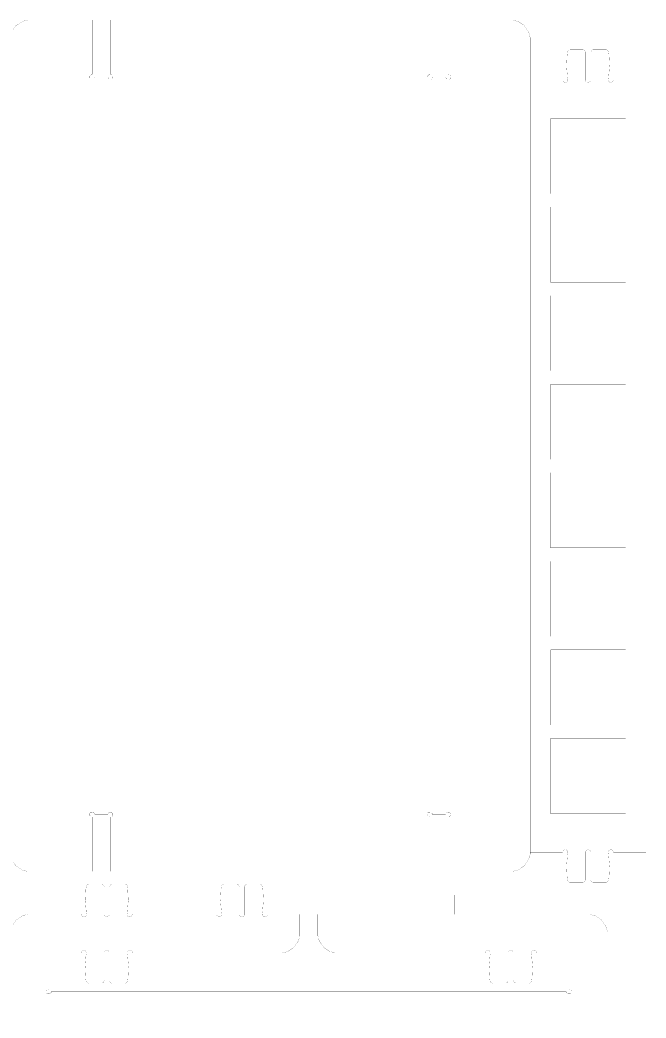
# Model space of a CAD drawing. Extents: x 0.1 to 11.8, y 0.1 to 11.9.
# Drawn here: x 7.73 to 11.78, y 5.47 to 11.93 of the extents above; entities that cross this region are included whole.
import ezdxf

# ---------------------------------------------------------------- set-up
doc = ezdxf.new("R2010")
doc.units = 0
doc.layers.get('0').update_dxf_attribs({"linetype": 'CONTINUOUS'})

msp = doc.modelspace()

# ---------------------------------------------------------------- linework, layer by layer
at = {"color": 1, "const_width": 0.00084}
for points in [[(7.79064, 11.932), (7.77843, 11.932), (7.74192, 11.9222), (7.70221, 11.8953), (7.6754, 11.8556), (7.66564, 11.8192), (7.66564, 11.807)], [(7.79064, 11.932), (8.19564, 11.932)], [(8.19564, 11.932), (8.19564, 11.5796)], [(8.31472, 11.932), (10.3827, 11.932)], [(8.31472, 11.932), (8.31472, 11.5796)], [(10.3827, 11.932), (10.3827, 11.5796)], [(10.5017, 11.932), (10.9068, 11.932)], [(10.5017, 11.932), (10.5017, 11.5796)], [(11.0318, 11.807), (11.0318, 11.8192), (11.0219, 11.8556), (10.9952, 11.8953), (10.9554, 11.9222), (10.9189, 11.932), (10.9068, 11.932)], [(11.0318, 11.807), (11.0318, 6.54318)], [(11.2734, 11.7238), (11.2714, 11.7089), (11.268, 11.6339), (11.2734, 11.559), (11.2759, 11.5441)], [(11.2929, 11.7409), (11.2896, 11.7409), (11.2798, 11.7361), (11.2737, 11.7263), (11.2734, 11.7238)], [(11.3703, 11.7409), (11.2929, 11.7409)], [(11.39, 11.7212), (11.39, 11.7248), (11.3842, 11.7352), (11.3738, 11.7409), (11.3703, 11.7409)], [(11.39, 11.5441), (11.39, 11.7212)], [(11.4432, 11.7409), (11.4397, 11.7409), (11.4293, 11.7352), (11.4235, 11.7248), (11.4235, 11.7212)], [(11.4235, 11.5441), (11.4235, 11.7212)], [(11.4432, 11.7409), (11.5207, 11.7409)], [(11.5402, 11.7238), (11.5399, 11.7263), (11.5336, 11.7361), (11.5239, 11.7409), (11.5207, 11.7409)], [(11.5377, 11.5441), (11.54, 11.559), (11.5455, 11.6339), (11.5422, 11.7089), (11.5402, 11.7238)], [(8.19564, 11.5796), (8.19174, 11.5796), (8.18018, 11.5693), (8.18115, 11.5537), (8.18381, 11.5511), (8.18642, 11.5484), (8.20204, 11.5474), (8.2124, 11.559), (8.2124, 11.5629)], [(8.29801, 11.5629), (8.29801, 11.559), (8.30832, 11.5474), (8.32389, 11.5484), (8.32656, 11.5511), (8.32915, 11.5537), (8.33018, 11.5693), (8.31858, 11.5796), (8.31472, 11.5796)], [(10.3827, 11.5796), (10.3788, 11.5796), (10.3672, 11.5693), (10.3682, 11.5537), (10.3708, 11.5511), (10.3734, 11.5484), (10.3891, 11.5474), (10.3994, 11.559), (10.3994, 11.5629)], [(10.485, 11.5629), (10.485, 11.559), (10.4953, 11.5474), (10.5109, 11.5484), (10.5136, 11.5511), (10.5162, 11.5537), (10.5172, 11.5693), (10.5056, 11.5796), (10.5017, 11.5796)], [(8.29801, 11.5629), (8.2124, 11.5629)], [(10.485, 11.5629), (10.3994, 11.5629)], [(11.2424, 11.5441), (11.0318, 11.5441)], [(11.2424, 11.5441), (11.2424, 11.541), (11.2476, 11.5316), (11.2591, 11.5274), (11.2706, 11.5316), (11.2759, 11.541), (11.2759, 11.5441)], [(11.39, 11.5441), (11.39, 11.541), (11.3952, 11.5316), (11.4067, 11.5274), (11.4182, 11.5316), (11.4235, 11.541), (11.4235, 11.5441)], [(11.5377, 11.5441), (11.5377, 11.541), (11.5429, 11.5316), (11.5544, 11.5274), (11.5659, 11.5316), (11.5711, 11.541), (11.5711, 11.5441)], [(11.7818, 11.5441), (11.5711, 11.5441)], [(11.7818, 6.54318), (11.7818, 11.5441)], [(11.1637, 11.2941), (11.1637, 10.8078)], [(11.1637, 11.2941), (11.6499, 11.2941)], [(11.6499, 11.2941), (11.6499, 10.8078)], [(11.1637, 10.8078), (11.6499, 10.8078)], [(11.1637, 10.7205), (11.1637, 10.2343)], [(11.1637, 10.7205), (11.6499, 10.7205)], [(11.6499, 10.7205), (11.6499, 10.2343)], [(11.1637, 10.2343), (11.6499, 10.2343)], [(11.1637, 10.147), (11.1637, 9.66081)], [(11.1637, 10.147), (11.6499, 10.147)], [(11.6499, 10.147), (11.6499, 9.66081)], [(11.1637, 9.66081), (11.6499, 9.66081)], [(11.1637, 9.57351), (11.1637, 9.08729)], [(11.1637, 9.57351), (11.6499, 9.57351)], [(11.6499, 9.57351), (11.6499, 9.08729)], [(11.1637, 9.08729), (11.6499, 9.08729)], [(11.1637, 9), (11.1637, 8.51378)], [(11.1637, 9), (11.6499, 9)], [(11.6499, 9), (11.6499, 8.51378)], [(11.1637, 8.51378), (11.6499, 8.51378)], [(11.1637, 8.42643), (11.1637, 7.94021)], [(11.1637, 8.42643), (11.6499, 8.42643)], [(11.6499, 8.42643), (11.6499, 7.94021)], [(11.1637, 7.94021), (11.6499, 7.94021)], [(11.1637, 7.85292), (11.1637, 7.36669)], [(11.1637, 7.85292), (11.6499, 7.85292)], [(11.6499, 7.85292), (11.6499, 7.36669)], [(11.1637, 7.36669), (11.6499, 7.36669)], [(11.1637, 7.2794), (11.1637, 6.79318)], [(11.1637, 7.2794), (11.6499, 7.2794)], [(11.6499, 7.2794), (11.6499, 6.79318)], [(8.2124, 6.78728), (8.2124, 6.79118), (8.20204, 6.80274), (8.18642, 6.80176), (8.18381, 6.7991), (8.18115, 6.7965), (8.18018, 6.78093), (8.19174, 6.77056), (8.19564, 6.77056)], [(8.29801, 6.78728), (8.2124, 6.78728)], [(8.31472, 6.77056), (8.31858, 6.77056), (8.33018, 6.78093), (8.32915, 6.7965), (8.32656, 6.7991), (8.32389, 6.80176), (8.30832, 6.80274), (8.29801, 6.79118), (8.29801, 6.78728)], [(10.3994, 6.78728), (10.3994, 6.79118), (10.3891, 6.80274), (10.3734, 6.80176), (10.3708, 6.7991), (10.3682, 6.7965), (10.3672, 6.78093), (10.3788, 6.77056), (10.3827, 6.77056)], [(10.485, 6.78728), (10.3994, 6.78728)], [(10.5017, 6.77056), (10.5056, 6.77056), (10.5172, 6.78093), (10.5162, 6.7965), (10.5136, 6.7991), (10.5109, 6.80176), (10.4953, 6.80274), (10.485, 6.79118), (10.485, 6.78728)], [(11.1637, 6.79318), (11.6499, 6.79318)], [(8.19564, 6.41818), (8.19564, 6.77056)], [(8.31472, 6.41818), (8.31472, 6.77056)], [(10.3827, 6.41818), (10.3827, 6.77056)], [(10.5017, 6.41818), (10.5017, 6.77056)], [(7.66564, 6.54318), (7.66564, 6.53103), (7.6754, 6.49451), (7.70221, 6.45481), (7.74192, 6.428), (7.77843, 6.41818), (7.79064, 6.41818)], [(10.9068, 6.41818), (10.9189, 6.41818), (10.9554, 6.428), (10.9952, 6.45481), (11.0219, 6.49451), (11.0318, 6.53103), (11.0318, 6.54318)], [(11.2424, 6.54318), (11.0318, 6.54318)], [(11.2759, 6.54318), (11.2759, 6.54633), (11.2706, 6.55578), (11.2591, 6.55994), (11.2476, 6.55578), (11.2424, 6.54633), (11.2424, 6.54318)], [(11.2759, 6.54318), (11.2734, 6.52832), (11.268, 6.4534), (11.2714, 6.37836), (11.2734, 6.36344)], [(11.4235, 6.54318), (11.4235, 6.54633), (11.4182, 6.55578), (11.4067, 6.55994), (11.3952, 6.55578), (11.39, 6.54633), (11.39, 6.54318)], [(11.39, 6.54318), (11.39, 6.366)], [(11.4235, 6.54318), (11.4235, 6.366)], [(11.5711, 6.54318), (11.5711, 6.54633), (11.5659, 6.55578), (11.5544, 6.55994), (11.5429, 6.55578), (11.5377, 6.54633), (11.5377, 6.54318)], [(11.5402, 6.36344), (11.5422, 6.37836), (11.5455, 6.4534), (11.54, 6.52832), (11.5377, 6.54318)], [(11.7818, 6.54318), (11.5711, 6.54318)], [(7.79064, 6.41818), (8.19564, 6.41818)], [(8.31472, 6.41818), (10.3827, 6.41818)], [(10.5017, 6.41818), (10.9068, 6.41818)], [(8.17671, 6.33724), (8.17344, 6.33724), (8.16374, 6.33236), (8.15756, 6.3226), (8.15722, 6.32015)], [(8.25424, 6.33724), (8.17671, 6.33724)], [(8.27387, 6.31754), (8.27387, 6.32107), (8.26812, 6.33149), (8.25771, 6.33724), (8.25424, 6.33724)], [(8.32704, 6.33724), (8.32351, 6.33724), (8.3131, 6.33149), (8.30735, 6.32107), (8.30735, 6.31754)], [(8.32704, 6.33724), (8.40451, 6.33724)], [(8.42404, 6.32015), (8.42372, 6.3226), (8.41749, 6.33236), (8.40771, 6.33724), (8.40451, 6.33724)], [(9.05171, 6.33724), (9.04844, 6.33724), (9.03874, 6.33236), (9.03256, 6.3226), (9.03222, 6.32015)], [(9.12924, 6.33724), (9.05171, 6.33724)], [(9.14887, 6.31754), (9.14887, 6.32107), (9.14312, 6.33149), (9.13271, 6.33724), (9.12924, 6.33724)], [(9.20204, 6.33724), (9.19851, 6.33724), (9.1881, 6.33149), (9.18235, 6.32107), (9.18235, 6.31754)], [(9.20204, 6.33724), (9.27951, 6.33724)], [(9.29904, 6.32015), (9.29872, 6.3226), (9.29249, 6.33236), (9.28271, 6.33724), (9.27951, 6.33724)], [(11.2734, 6.36344), (11.2737, 6.361), (11.2798, 6.35124), (11.2896, 6.34631), (11.2929, 6.34631)], [(11.3703, 6.34631), (11.2929, 6.34631)], [(11.3703, 6.34631), (11.3738, 6.34631), (11.3842, 6.35211), (11.39, 6.36253), (11.39, 6.366)], [(11.4235, 6.366), (11.4235, 6.36253), (11.4293, 6.35211), (11.4397, 6.34631), (11.4432, 6.34631)], [(11.4432, 6.34631), (11.5207, 6.34631)], [(11.5207, 6.34631), (11.5239, 6.34631), (11.5336, 6.35124), (11.5399, 6.361), (11.5402, 6.36344)], [(8.15722, 6.32015), (8.15522, 6.30524), (8.15192, 6.23019), (8.15733, 6.15528), (8.15972, 6.1404)], [(8.27387, 6.1404), (8.27387, 6.31754)], [(8.30735, 6.1404), (8.30735, 6.31754)], [(8.42156, 6.1404), (8.42393, 6.15528), (8.42931, 6.23019), (8.426, 6.30524), (8.42404, 6.32015)], [(9.03222, 6.32015), (9.03022, 6.30524), (9.02692, 6.23019), (9.03233, 6.15528), (9.03472, 6.1404)], [(9.14887, 6.1404), (9.14887, 6.31754)], [(9.18235, 6.1404), (9.18235, 6.31754)], [(9.29656, 6.1404), (9.29893, 6.15528), (9.30431, 6.23019), (9.301, 6.30524), (9.29904, 6.32015)], [(10.399, 6.1404), (10.399, 6.2654)], [(10.399, 6.2654), (10.5396, 6.2654)], [(10.5396, 6.1404), (10.5396, 6.2654)], [(7.79064, 6.1404), (7.77843, 6.1404), (7.74192, 6.13058), (7.70221, 6.10379), (7.6754, 6.06407), (7.66564, 6.02761), (7.66564, 6.0154)], [(7.79064, 6.1404), (7.91564, 6.1404)], [(7.91564, 5.65712), (7.91564, 6.1404)], [(7.91564, 6.1404), (8.12625, 6.1404)], [(8.12625, 6.1404), (8.12625, 6.13732), (8.13146, 6.12788), (8.14296, 6.12369), (8.15446, 6.12788), (8.15972, 6.13732), (8.15972, 6.1404)], [(8.27387, 6.1404), (8.27387, 6.13732), (8.27908, 6.12788), (8.29058, 6.12369), (8.30208, 6.12788), (8.30735, 6.13732), (8.30735, 6.1404)], [(8.42156, 6.1404), (8.42156, 6.13732), (8.42676, 6.12788), (8.43826, 6.12369), (8.44976, 6.12788), (8.45503, 6.13732), (8.45503, 6.1404)], [(8.45503, 6.1404), (9.00125, 6.1404)], [(9.00125, 6.1404), (9.00125, 6.13732), (9.00646, 6.12793), (9.01796, 6.12375), (9.02946, 6.12793), (9.03472, 6.13732), (9.03472, 6.1404)], [(9.14887, 6.1404), (9.14887, 6.13732), (9.15414, 6.12793), (9.16558, 6.12375), (9.17708, 6.12793), (9.18235, 6.13732), (9.18235, 6.1404)], [(9.29656, 6.1404), (9.29656, 6.13732), (9.30176, 6.12793), (9.31326, 6.12375), (9.32471, 6.12793), (9.32997, 6.13732), (9.33003, 6.1404)], [(9.33003, 6.1404), (9.54064, 6.1404)], [(9.54064, 6.0154), (9.54064, 6.1404)], [(9.65679, 6.0154), (9.65679, 6.1404)], [(9.65679, 6.1404), (10.399, 6.1404)], [(10.5396, 6.1404), (11.2818, 6.1404)], [(11.4068, 6.1404), (11.2818, 6.1404)], [(11.2818, 5.65712), (11.2818, 6.1404)], [(11.5318, 6.0154), (11.5318, 6.02761), (11.5219, 6.06407), (11.4952, 6.10379), (11.4554, 6.13058), (11.4189, 6.1404), (11.4068, 6.1404)], [(9.41564, 5.8904), (9.42779, 5.8904), (9.46425, 5.90022), (9.50401, 5.92703), (9.53076, 5.96674), (9.54064, 6.00325), (9.54064, 6.0154)], [(9.78179, 5.8904), (9.76958, 5.8904), (9.73307, 5.90022), (9.69336, 5.92703), (9.66656, 5.96674), (9.65679, 6.00325), (9.65679, 6.0154)], [(11.5318, 5.0154), (11.5318, 6.0154)], [(7.91564, 5.8904), (8.12478, 5.8904)], [(8.15826, 5.8904), (8.15826, 5.89356), (8.153, 5.903), (8.1415, 5.90717), (8.12999, 5.903), (8.12478, 5.89356), (8.12478, 5.8904)], [(8.15826, 5.8904), (8.15582, 5.87554), (8.15039, 5.80062), (8.15375, 5.72558), (8.15576, 5.71067)], [(8.30735, 5.8904), (8.30735, 5.89356), (8.30208, 5.903), (8.29058, 5.90717), (8.27908, 5.903), (8.27387, 5.89356), (8.27387, 5.8904)], [(8.27387, 5.8904), (8.27387, 5.71322)], [(8.30735, 5.8904), (8.30735, 5.71322)], [(8.45649, 5.8904), (8.45649, 5.89356), (8.45122, 5.903), (8.43972, 5.90717), (8.42822, 5.903), (8.42301, 5.89356), (8.42301, 5.8904)], [(8.42551, 5.71067), (8.42746, 5.72558), (8.43083, 5.80062), (8.4254, 5.87554), (8.42301, 5.8904)], [(8.45649, 5.8904), (9.41564, 5.8904)], [(9.78179, 5.8904), (10.7409, 5.8904)], [(10.7409, 5.8904), (10.7409, 5.89356), (10.7462, 5.903), (10.7577, 5.90717), (10.7692, 5.903), (10.7744, 5.89356), (10.7744, 5.8904)], [(10.7719, 5.71067), (10.7699, 5.72558), (10.7665, 5.80062), (10.772, 5.87554), (10.7744, 5.8904)], [(10.89, 5.8904), (10.89, 5.89356), (10.8952, 5.903), (10.9067, 5.90717), (10.9182, 5.903), (10.9235, 5.89356), (10.9235, 5.8904)], [(10.89, 5.8904), (10.89, 5.71322)], [(10.9235, 5.8904), (10.9235, 5.71322)], [(11.0392, 5.8904), (11.0392, 5.89356), (11.0444, 5.903), (11.0559, 5.90717), (11.0674, 5.903), (11.0726, 5.89356), (11.0726, 5.8904)], [(11.0392, 5.8904), (11.0416, 5.87554), (11.0469, 5.80062), (11.0436, 5.72558), (11.0417, 5.71067)], [(11.0726, 5.8904), (11.2818, 5.8904)], [(8.15576, 5.71067), (8.15603, 5.70822), (8.16222, 5.69846), (8.17199, 5.69358), (8.17524, 5.69358)], [(8.25424, 5.69358), (8.17524, 5.69358)], [(8.25424, 5.69358), (8.25771, 5.69358), (8.26812, 5.69933), (8.27387, 5.70975), (8.27387, 5.71322)], [(8.30735, 5.71322), (8.30735, 5.70975), (8.3131, 5.69933), (8.32351, 5.69358), (8.32704, 5.69358)], [(8.32704, 5.69358), (8.40603, 5.69358)], [(8.40603, 5.69358), (8.40924, 5.69358), (8.41894, 5.69846), (8.42518, 5.70822), (8.42551, 5.71067)], [(10.7914, 5.69358), (10.7881, 5.69358), (10.7784, 5.69846), (10.7722, 5.70822), (10.7719, 5.71067)], [(10.8703, 5.69358), (10.7914, 5.69358)], [(10.89, 5.71322), (10.89, 5.70975), (10.8842, 5.69933), (10.8738, 5.69358), (10.8703, 5.69358)], [(10.9432, 5.69358), (10.9397, 5.69358), (10.9293, 5.69933), (10.9235, 5.70975), (10.9235, 5.71322)], [(10.9432, 5.69358), (11.0221, 5.69358)], [(11.0417, 5.71067), (11.0413, 5.70822), (11.0351, 5.69846), (11.0253, 5.69358), (11.0221, 5.69358)], [(7.91564, 5.65712), (7.91174, 5.65712), (7.90018, 5.64681), (7.90115, 5.63124), (7.90381, 5.62858), (7.90642, 5.62597), (7.92199, 5.62494), (7.93235, 5.63656), (7.93235, 5.6404)], [(11.265, 5.6404), (7.93235, 5.6404)], [(11.265, 5.6404), (11.265, 5.63656), (11.2753, 5.62494), (11.291, 5.62597), (11.2936, 5.62858), (11.2962, 5.63124), (11.2972, 5.64681), (11.2856, 5.65712), (11.2818, 5.65712)]]:
    msp.add_lwpolyline(points, dxfattribs=at)

doc.saveas('drawing.dxf')
